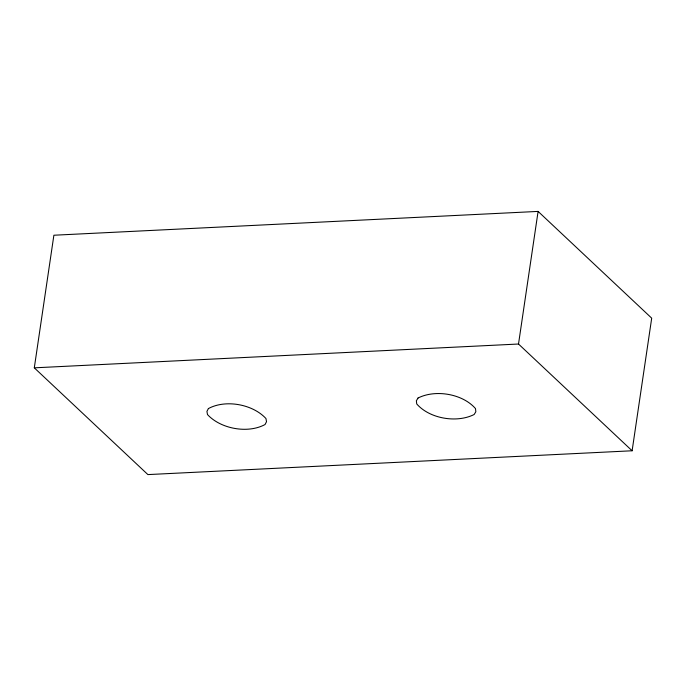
<?xml version="1.0" encoding="UTF-8"?>
<svg xmlns="http://www.w3.org/2000/svg" width="686" height="686" viewBox="0 0 686 686"><rect width="100%" height="100%" fill="white"/><g stroke="black" fill="none" stroke-linecap="round" stroke-linejoin="round"><path stroke-width="1.03" d="M34.3 367.833L53.885 235.229L538.098 211.408L651.7 318.167L632.115 450.771L147.902 474.592L34.3 367.833L518.513 344.02L632.115 450.771M518.513 344.02L538.098 211.408M208.39 408.582L206.923 411.394L207.489 414.558C220.695 428.922 247.835 433.878 265.053 424.523L266.52 421.701L265.954 418.537C252.748 404.174 225.6 399.218 208.39 408.582M418.04 398.017L416.368 400.778L416.719 403.917C429.573 418.743 456.79 423.288 474.163 414.49L475.844 411.72L475.492 408.582C462.638 393.755 435.413 389.211 418.04 398.017"/></g></svg>
